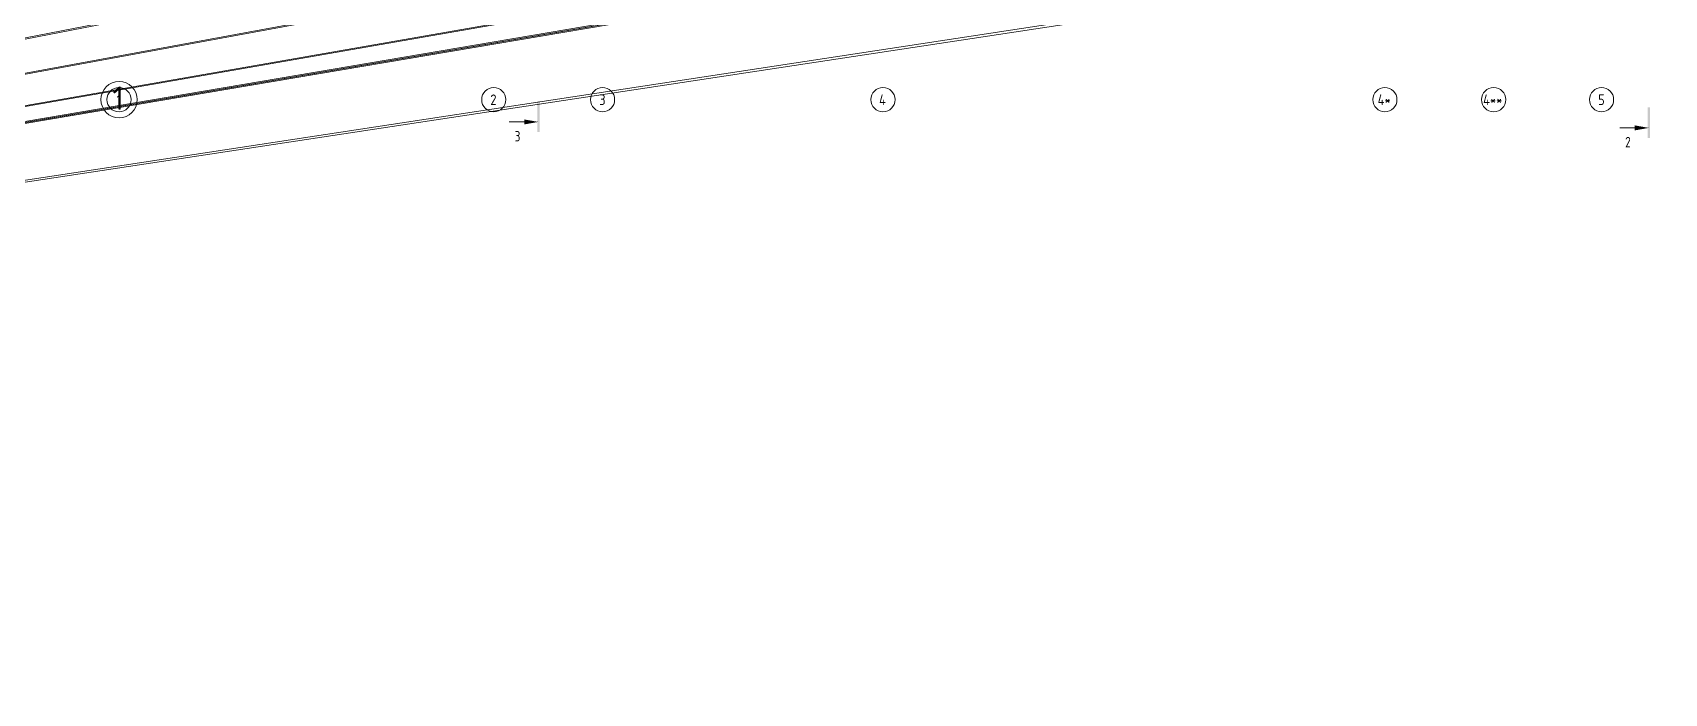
# Model space of a CAD drawing. Header units: millimetres. Extents: x -515342 to 330399, y -224905 to 507333.
# Drawn here: x -376523 to -322524, y -210666 to -188794 of the extents above; entities that cross this region are included whole.
import ezdxf

# ---------------------------------------------------------------- set-up
doc = ezdxf.new("R2010")
doc.units = ezdxf.units.MM
for name, color, linetype, lineweight in [('PDF _Стены', 7, 'Continuous', 0), ('Оси', 7, 'Continuous', 0), ('Разрезы', 7, 'Continuous', 0), ('экспертиза ДУ', 1, 'Continuous', 0)]:
    doc.layers.add(name, color=color, linetype=linetype, lineweight=lineweight)
doc.styles.add('GOST Common', font='', dxfattribs={"width": 0.9, "height": 350})
doc.styles.add('GOST Common_3', font='', dxfattribs={"width": 0.8, "height": 350})
doc.styles.add('PDF Arial', font='isocpeur.ttf')
doc.styles.get('GOST Common').set_extended_font_data('GOST Common')
doc.styles.get('GOST Common_3').set_extended_font_data('GOST Common')

# ---------------------------------------------------------------- blocks, each defined once
blk = doc.blocks.new('Ось сетки - Круг_Ø8 мм-6577-О_АР_П_-1_-3_000_План -1 этажа')
at = {"layer": 'Оси'}
for start, end in [(360, 180), (180, 360)]:
    blk.add_arc((0, 0), 4, start, end, dxfattribs=at)
blk = doc.blocks.new('Разрез - Номер вида сзади_3_5 мм-64069-О_АР_П_-1_-3_000_План -1 этажа')
at = {"layer": 'Разрезы'}
for points in [[(9.8, 0.4), (9.8, -0.39), (-0.33, -0.39), (-0.33, 0.4)], [(2.18, -4.67), (3, 0), (3.82, -4.67)]]:
    blk.add_hatch(color=256, dxfattribs=at).paths.add_polyline_path(points)
at = {"layer": 'Разрезы', "lineweight": 20}
blk.add_line((3, -3), (3, -9.66), dxfattribs=at)
blk = doc.blocks.new('Ось сетки - Круг_Ø8 мм-6577-О_АР_Эскиз_0_План подвала')
at = {"layer": 'Оси'}
for start, end in [(360, 180), (180, 360)]:
    blk.add_arc((0, 0), 4, start, end, dxfattribs=at)

msp = doc.modelspace()

# ---------------------------------------------------------------- linework, layer by layer
at = {"layer": 'PDF _Стены', "ltscale": 150}
msp.add_circle((-373662.9357, -191013.1673), 599.8185, dxfattribs=at)
at = {"layer": 'экспертиза ДУ'}
for points in [[(-287553.6618, -173763.0558), (-488305.5791, -210666.1805)], [(-488305.5791, -210666.1805), (-288427.4875, -173865.1235)], [(-277912.7212, -174005.5058), (-488305.5791, -210666.1805)], [(-488305.5791, -210666.1805), (-278786.547, -174107.5735)], [(-300753.1676, -174231.6771), (-488305.5791, -210666.1805)], [(-488305.5791, -210666.1805), (-301626.9933, -174333.7448)], [(-306476.4678, -179891.5851), (-488305.5791, -210666.1805)], [(-488305.5791, -210666.1805), (-307350.2935, -179993.6528)], [(-289917.9308, -180437.7335), (-488305.5791, -210666.1805), (-288937.6231, -180405.8137)]]:
    msp.add_lwpolyline(points, dxfattribs=at)
at = {"layer": 'экспертиза ДУ', "elevation": 0}
msp.add_lwpolyline([(-312311.795, -180776.7047), (-488305.5791, -210666.1805), (-311437.9693, -180674.637)], dxfattribs=at)

# ---------------------------------------------------------------- block references
at = {"layer": 'Оси', "xscale": 99.99999999999993, "yscale": 99.99999999999993, "zscale": 99.99999999999993}
for name, p in [('Ось сетки - Круг_Ø8 мм-6577-О_АР_П_-1_-3_000_План -1 этажа', (-373662.9357, -191013.1673)), ('Ось сетки - Круг_Ø8 мм-6577-О_АР_Эскиз_0_План подвала', (-373662.9357, -191013.1673)), ('Ось сетки - Круг_Ø8 мм-6577-О_АР_П_-1_-3_000_План -1 этажа', (-361262.9357, -191013.1673)), ('Ось сетки - Круг_Ø8 мм-6577-О_АР_П_-1_-3_000_План -1 этажа', (-357662.9357, -191013.1673)), ('Ось сетки - Круг_Ø8 мм-6577-О_АР_П_-1_-3_000_План -1 этажа', (-348382.9357, -191013.1673)), ('Ось сетки - Круг_Ø8 мм-6577-О_АР_П_-1_-3_000_План -1 этажа', (-331772.9357, -191013.1673)), ('Ось сетки - Круг_Ø8 мм-6577-О_АР_П_-1_-3_000_План -1 этажа', (-328172.9357, -191013.1673)), ('Ось сетки - Круг_Ø8 мм-6577-О_АР_П_-1_-3_000_План -1 этажа', (-324602.9357, -191013.1673))]:
    msp.add_blockref(name, p, dxfattribs=at)
at = {"layer": 'Разрезы', "extrusion": (0, 0, -1), "xscale": 99.99999999999993, "yscale": 99.99999999999993, "zscale": 99.99999999999993, "rotation": 90.00000000000053}
for p in [(359786.3664, -192050.1144), (323036.2302, -192247.6452)]:
    msp.add_blockref('Разрез - Номер вида сзади_3_5 мм-64069-О_АР_П_-1_-3_000_План -1 этажа', p, dxfattribs=at)

# ---------------------------------------------------------------- texts
at = {"layer": 'PDF _Стены', "style": 'PDF Arial'}
msp.add_text('1', height=775.3307, rotation=359.9775194, dxfattribs=at).set_placement((-373882.2548, -191350.9589))
at = {"layer": 'Оси', "char_height": 350, "attachment_point": 1, "style": 'GOST Common'}
for s, insert, width in [('\\fGOST Common|b0|i0|c204|p34|;\\W.9;1', (-373741.1663, -190840.6339), 187.594875), ('\\fGOST Common|b0|i0|c204|p34|;\\W.9;1', (-373741.1663, -190840.6339), 187.594875), ('\\fGOST Common|b0|i0|c204|p34|;\\W.9;2', (-361376.7163, -190840.6339), 274.177125), ('\\fGOST Common|b0|i0|c204|p34|;\\W.9;3', (-357774.0163, -190840.6339), 266.961937), ('\\fGOST Common|b0|i0|c204|p34|;\\W.9;4', (-348511.5663, -190840.6339), 310.253062), ('4*', (-332011.8163, -190840.6339), 577.215), ('4**', (-328522.0663, -190840.6339), 844.176937), ('\\fGOST Common|b0|i0|c204|p34|;\\W.9;5', (-324716.7163, -190840.6339), 274.177125)]:
    msp.add_mtext(s, dxfattribs=dict(at, insert=insert, width=width))
at = {"layer": 'Разрезы', "char_height": 350, "attachment_point": 1, "style": 'GOST Common_3'}
for s, insert, width in [('\\fGOST Common|b0|i0|c204|p34|;\\W.8;3', (-360569.7669, -192048.4071), 237.2995), ('\\fGOST Common|b0|i0|c204|p34|;\\W.8;2', (-323822.0306, -192245.9379), 243.713)]:
    msp.add_mtext(s, dxfattribs=dict(at, insert=insert, width=width))

doc.saveas('drawing.dxf')
